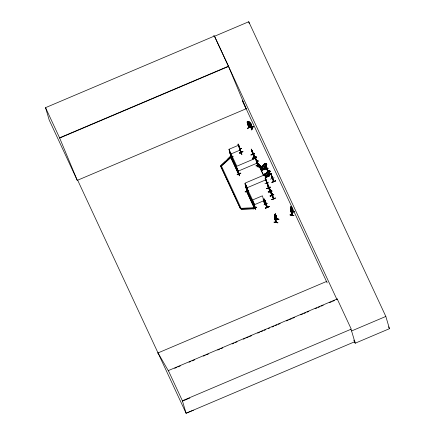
<?xml version="1.0" encoding="UTF-8"?>
<svg xmlns="http://www.w3.org/2000/svg" width="435" height="435" viewBox="0 0 435 435"><rect width="100%" height="100%" fill="white"/><g stroke="black" fill="none" stroke-linecap="round" stroke-linejoin="round"><path stroke-width="0.65" d="M231.121 157.247L231.431 157.443L229.027 149.27L238.706 145.165L240.936 153.229L240.974 152.854M252.392 208.147C253.578 209.132 254.981 206.962 255.285 207.843L253.812 202.933M255.209 207.669L253.763 202.824M264.524 203.558L264.79 203.825L264.665 203.504M275.257 217.62L275.257 219.082L275.36 217.522L275.812 217.092L275.393 217.147M265.595 164.131L266.367 163.353L266.878 164.386L266.002 165.148L265.975 165.92L264.48 167.366L263.599 167.47L263.148 166.507L263.55 165.371L265.116 163.897L266.552 166.986M255.198 207.696L247.216 190.889L246.509 191.188L254.301 207.935L254.317 208.767L241.284 209.175L241.267 208.343L255.008 207.636M254.317 208.767L254.301 207.935M274.637 217.582L274.594 217.25L276.073 222.513L276.905 218.914M276.905 219.12L275.35 213.841L276.986 219.463L276.916 218.876M277.1 219.126L275.507 214.194L276.856 219.436L277.117 219.093M292.945 211.932L291.885 214.912L293.027 212.03L291.39 206.451L291.178 206.62M290.667 208.468L290.379 209.822L291.918 215.01M292.994 211.818L292.907 211.72M293.043 211.573L292.962 211.84M293.098 211.753L292.059 214.863M231.056 157.035L231.289 157.513L229.816 152.25L229.827 152.587M231.409 157.41L231.251 157.111M239.027 173.668L237.999 170.487M239.136 174.239L237.483 169.052M253.311 203.074L253.3 202.737L254.921 207.903M258.863 166.072L258.972 166.349M266.72 182.591L266.813 182.782M274.741 217.783L274.692 218.392L275.616 215.004M239.473 147.09L241.05 152.38L239.538 149.107L241.381 148.27L239.533 149.058L239.701 149.531M241.001 152.321L240.816 151.869L241.115 152.098M252.724 154.093L254.241 157.41L252.664 152.119L254.225 157.378M256.362 159.862L257.743 164.947M266.65 169.106L266.726 169.269M265.823 203.939L267.188 207.31L265.676 203.988M266.03 204.445L264.295 199.306M268.585 188.208L268.64 187.953M267.068 207.082L267.133 206.766M268.455 185.865L269.939 190.786L269.711 190.601M270.043 191.03L268.558 187.757M272.174 178.345L273.691 181.661L272.12 176.371M272.147 195.848L270.358 189.964M273.773 181.346L272.218 176.392M273.582 198.572L272.044 193.586M275.219 213.993L274.344 217.217L275.942 222.492M274.382 217.228L275.007 215.01L275.659 217.304L275.36 218.359L274.692 216.064M248.015 190.671L247.564 190.715M238.761 174.011L238.897 174.364L236.455 166.366L255.818 158.155L258.238 166.121L257.792 165.942L257.928 166.295L256.373 161.276L256.699 161.135L256.422 161.385M266.704 182.743L267.101 182.76L266.535 182.521M274.947 217.049L274.866 217.799L275.48 216.619L275.176 214.45C274.866 215.559 274.686 213.096 274.985 214.819L275.393 213.851M274.496 215.265L276.1 222.47L276.002 221.932M262.028 166.54L263.153 168.959L262 166.534L264.801 163.37L265.268 163.429L266.389 165.827L266.242 166.458L267.346 170.042L267.28 169.775M266.389 165.827L266.274 166.464L264.116 168.541M269.814 173.201L269.673 173.831L267.52 175.909L266.557 176.322L265.432 173.902L268.232 170.743L268.7 170.797L269.787 173.195M274.061 222.345L274.093 222.067L277.883 222.834M290.058 214.939L293.832 215.629L293.859 215.341M290.101 214.776L293.875 215.45L290.058 214.955M275.094 215.32L274.73 216.44M275.023 217.234L275.328 216.179M274.48 215.287L274.773 214.15L274.659 215.885M275.638 214.216L275.415 214.504M275.023 217.19L275.339 216.135M275.116 219.05C276.519 210.921 276.122 218.713 274.833 218.794L275.159 219.012M275.774 218.843L278.976 219.213L275.823 218.658M290.433 207.876C291.368 205.586 290.058 207.707 290.651 208.485L290.52 209.224L292.179 214.803L291.999 214.526M290.401 209.213L291.385 206.494M290.77 206.75L290.988 207.419L291.222 206.592M290.591 209.844L292.081 215.075M292.853 212.035L291.504 206.794L293.098 211.676M291.64 206.821L291.412 207.103M291.945 209.012L291.107 211.649L291.869 208.066M291.95 215.053L292.94 211.698M238.744 174.043L238.886 174.348M238.75 174.256L239.114 174.027M239.163 174.223L238.842 174.348M247.977 190.682L246.531 185.837L246.205 185.979L247.129 189.035M248.477 125.4L248.01 125.03L249.282 125.617L248.641 125.204L248.309 124.078L248.76 123.774L250.614 124.753M249.244 125.623L249.462 126.215L250.62 126.574L250.391 125.938L251.582 126.063L251.229 126.183M249.424 126.226L250.631 126.536M248.662 126.215C254.078 129.978 251.18 121.767 247.743 122.964L247.515 123.448L247.792 122.958M248.14 125.552L247.129 121.952L248.689 127.254L252.256 128.26L250.663 122.991L249.429 122.469L249.266 121.833L248.075 121.485L248.282 122.153L247.749 122.181L248.08 123.306L248.82 123.959L249.929 124.285L250.386 123.98L249.266 121.833M247.265 122.197L248.086 124.241M248.238 122.121L247.428 121.882L250.217 122.659M247.591 123.605L248.157 124.301L250.935 125.128L251.164 124.649M248.896 126.585L247.722 128.744L248.706 126.514M248.45 125.465L248.885 127.15M247.732 128.738L248.863 126.482M252.218 128.249L250.44 123.257L250.821 123.235L252.311 128.146L248.575 127.036M250.408 125.9L248.494 125.362L248.978 127.134M250.821 123.235L250.44 123.257M251.218 125.59C251.805 127.471 251.713 128.276 252.169 128.069M253.208 126.58C250.598 133.208 251.452 128.184 253.213 126.596M253.007 126.449L251.571 129.847M251.751 129.913L253.029 126.514M247.955 123.79L247.624 123.931L248.809 124.062M248.57 123.469L249.777 123.785L248.57 123.469L248.766 124.035M248.102 125.546L248.668 126.242L251.419 127.025M250.723 124.617C252.398 125.574 248.57 123.589 250.555 124.812L250.892 125.938L250.44 126.242L248.592 125.247L248.26 124.122L248.793 124.1L248.341 122.355L249.456 122.681L249.935 124.426L249.723 123.828M231.545 157.013L230.071 152.174M278.927 219.354L275.746 218.745M291.156 211.269L294.272 211.774M238.75 173.489L238.951 173.984L237.347 168.769M259.081 166.143L259.07 166.491M266.834 182.869L267.384 184.44M254.736 207.484L254.888 207.876M240.843 151.924L240.995 152.201M252.876 154.039L252.925 154.588M254.296 157.144L252.904 154.49M254.35 157.323L252.768 152.147M254.649 158.226L254.779 158.672M257.95 165.028L256.906 162.772M265.79 165.159L265.312 164.125L266.59 169.014L267.949 171.901M268.422 187.882L269.89 191.09M273.544 181.346L273.653 181.656M273.811 181.558L272.402 178.524M265.687 204.064L265.894 204.515M273.637 198.746L272.196 195.527M262.071 166.534L264.833 163.375M266.584 176.327L265.47 173.902L268.264 170.792M275.268 215.977L275.485 215.619L275.801 217.788L275.197 218.925M290.944 207.408L291.173 207.049L291.477 209.219L290.852 210.35M246.901 191.014L247.189 191.308M239.821 149.357L239.685 149.009M272.359 178.861L272.473 178.557M271.957 195.174L270.51 191.906M276.046 222.144L274.594 217.25M265.29 164.446L263.789 165.887L264.241 166.85L265.736 165.403M266.399 163.359L265.557 164.185L265.051 163.93L266.155 167.654L267.346 170.042M269.015 171.564L269.82 170.786M269.646 173.81L266.568 176.273M264.768 203.825L262.397 195.815L252.713 199.921L255.111 207.914M265.105 163.587L261.555 167.17L265.198 163.783M262.637 169.487L266.28 166.099L262.832 169.699M262.74 169.503L266.28 166.099M263.17 169.253L266.372 166.295M268.536 170.96L264.98 174.544L268.623 171.156M266.068 176.86L269.711 173.473L266.263 177.067M266.171 176.876L269.711 173.473M266.601 176.626L269.803 173.663M231.436 157.013L221.464 166.099L220.926 165.653L230.148 156.714L230.68 157.16L238.521 174.065L239.179 173.614L238.472 173.913M220.926 165.653L225.314 161.494M227.266 159.645L230.148 156.714M240.501 208.843L241.159 208.392L240.501 208.843L220.708 166.246L231.387 156.861L231.572 157.193L231.241 157.334M237.988 172.651L239.522 175.876L238.005 172.641M246.699 189.453L248.347 192.411M246.846 189.388L248.385 192.515L246.846 189.301M267.041 182.825L264.681 174.794L245.324 183.004L246.591 187.289M239.424 148.215L240.908 153.229M230.632 155.638L232.002 158.818M240.446 151.472L241.92 154.61L240.435 151.462M263.115 198.866L264.643 203.879M255.758 209.322L254.225 206.315M265.508 205.304L264.007 202.063L265.475 205.2M265.839 166.768L265.383 165.104M266.263 166.953C268.09 170.797 264.562 163.207 265.796 165.985L265.649 165.653M265.595 165.327L266.128 166.339M265.861 166.719L266.16 167.66M266.062 167.192L266.911 168.965L266.622 167.6M263.126 168.954L264.105 168.503M232.97 156.257L229.354 157.861L232.964 156.247M258.319 163.674L259.053 166.088M257.498 164.474L258.923 167.529M238.875 173.434L238.777 173.717M237.184 174.663C248.45 169.96 229.522 178.132 240.794 173.07M258.096 165.849L257.732 166.007L257.917 166.279M258.151 166.029L257.819 166.17L258.096 166.012M257.873 166.279L258.2 166.137M257.139 166.861L260.761 165.284L257.134 166.828M247.047 191.487L245.644 186.272L247.118 191.536M246.253 186.088L246.531 185.837M265.236 177.91L265.616 177.877L265.236 177.91L266.813 182.743M266.334 181.139L268.02 184.184L266.383 181.107M245.188 191.9L248.798 190.28M245.204 191.944L248.787 190.269L245.166 191.83M264.964 183.657L268.612 182.173M256.732 207.37C245.394 211.769 264.317 204.276 253.105 208.92M256.623 207.103L253.045 208.789M253.029 208.756L256.666 207.229M246.558 108.576L77.272 180.362L49.209 120.033L45.544 107.662L214.433 36.04L228.467 66.207L246.161 108.745L242.42 100.746L327.169 282.919M158.019 352.921L168.454 370.946L168.345 370.587L337.234 298.965L337.342 299.323L336.946 299.492L214.498 36.274L248.744 21.75L385.829 316.446L389.455 328.686L355.21 343.21L353.78 340.132M193.444 410.178L186.082 413.25L77.669 180.199L77.272 180.362L59.579 137.83L228.467 66.207M59.644 138.058L228.533 66.435M238.152 144.175L238.728 145.404M238.249 144.257L238.728 145.29M238.282 144.659L239.136 147.052M239.435 147.683L238.945 145.872M238.103 144.159L239.217 146.562L238.935 145.861M239.707 147.4L239.451 147.166L241.175 152.326L239.745 149.221M239.625 149.156L241.463 148.444M230.479 154.169L240.158 150.064M242.893 151.483C240.789 153.74 235.862 153.756 242.942 151.614M242.926 151.581L239.277 153.038M251.202 149.075L252.942 154.621L251.463 149.629L251.642 149.944M251.468 149.352L251.599 149.635M251.919 150.32L251.441 149.287L253.061 154.517M251.68 150.689L253.175 154.012M252.387 151.625L252.137 150.907M220.757 166.398L221.464 166.099L220.882 165.501M253.241 153.272L254.546 156.263M254.845 158.351L253.387 153.37L254.975 158.666L254.779 158.139M253.377 153.452L253.382 153.789M251.006 154.969L254.638 153.43M251.028 155.012L254.616 153.359L250.99 154.898M253.828 154.42L253.349 153.386M253.589 154.789L255.04 158.128M253.703 154.855L254.627 156.85L254.045 155.007M254.676 156.247L255.312 158.394M254.926 156.894L255.742 158.829M252.469 158.084L256.133 156.643M256.117 156.611C248.787 159.444 254.399 158.373 256.084 156.513M255.193 157.356L254.937 157.127M252.849 158.933L256.563 157.573M252.914 159.069L256.547 157.53M256.193 161.412C258.455 160.085 258.684 160.896 256.291 161.657M256.21 161.483L258.026 160.711M256.954 161.532L258.216 161.086L257.036 161.706M257.014 161.651L258.216 161.091M237.907 171.265L257.264 163.054M256.063 165.8C263.017 162.5 258.569 165.561 256.095 165.904M256.079 165.876L259.679 164.234M265.339 164.191L266.688 168.247M260.592 167.41L260.973 166.909L260.592 167.41L260.386 166.861L262.789 165.838M262.43 169.22L261.337 166.757L262.463 166.279M260.473 167.16L262.278 166.393M261.424 167.056L262.55 166.578M266.318 166.409L266.008 165.74M266.639 166.98L267.911 171.265M262.071 170.324L261.875 169.797L262.24 169.639L262.071 170.324L266.111 168.606L265.905 168.057L262.593 169.46L261.337 166.757M266.019 168.307L261.875 169.797M262.686 169.759L265.992 168.356M268.498 168.209L264.882 169.808M264.018 174.783L264.398 174.283L264.018 174.783L263.811 174.234L266.22 173.212M266.111 177.132L264.768 174.13L265.888 173.652M263.904 174.533L265.709 173.766M264.855 174.43L265.981 173.951M270.695 173.309L272.392 178.872L270.913 173.88L271.092 174.196M270.782 173.424L272.092 176.414M271.483 175.522C273.615 180.411 270.211 171.673 271.054 173.886M265.497 177.692L265.301 177.17L265.671 177.012L265.497 177.692L269.537 175.979L269.33 175.43L266.024 176.833L264.768 174.13M269.45 175.68L265.301 177.17M271.135 174.941L272.625 178.263M246.775 187.898L266.133 179.693M274.11 177.725L270.44 179.149M254.344 208.088L246.553 191.34L247.216 190.889M267.286 183.352L267.166 182.988L268.623 187.974M267.607 184.038L267.128 183.004M271.918 182.33C283.044 177.523 264.583 185.941 275.54 180.764M271.908 182.303L275.572 180.862M267.367 184.407L267.699 185.332M267.732 185.31L268.857 187.73M268.134 185.288L268.324 185.881L266.889 182.792L268.558 188.29M268.922 186.99L270.043 189.394M270.565 192.085L269.075 187.088L270.467 192.39M269.064 187.17L269.069 187.507M266.693 188.687L270.325 187.148M270.342 187.191L266.628 188.556L270.304 187.077M269.51 188.137L269.031 187.104M270.331 191.982L271.815 195.195L269.542 188.105M269.602 189.426L269.314 188.491L270.728 191.846M268.139 191.77C279.319 186.947 260.75 195.516 271.772 190.231M270.88 191.074L270.619 190.845M272.212 191.177L268.602 192.787M271.375 192.362L271.228 191.726M271.282 193.048L271 192.112L272.451 195.451L272.419 195.168M271.723 193.009L273.517 198.849L271.946 193.559L270.57 190.628M270.064 195.902C277.019 192.596 272.571 195.658 270.097 196.006M270.081 195.973L273.68 194.331M273.892 194.798L270.265 196.337M265.877 204.483L264.154 198.974L264.871 200.334M264.551 199.534L264.594 199.844M254.165 204.82L263.844 200.714M264.871 200.214L264.431 199.17M264.899 200.187L265.051 200.818L264.812 200.133M266.095 203.624L266.084 203.928L264.958 201.508L266.073 203.678M265.078 200.785L265.399 201.476L264.241 199.089M271.744 199.524C278.704 196.218 274.257 199.279 271.783 199.621M271.766 199.594L275.366 197.952M267.22 206.957L265.399 201.47M269.086 206.543L265.453 208.082M265.513 208.213C277.225 203.172 257.4 211.823 269.037 206.407M157.622 353.089L326.902 281.298M174.696 368.298L176.566 367.504M177.812 366.977L180.308 365.917M189.046 362.214L190.916 361.42M192.167 360.887L194.662 359.832M203.401 356.124L205.271 355.33M206.522 354.802L208.392 354.008M217.75 350.039L219.626 349.245M220.871 348.718L222.747 347.924M232.105 343.949L233.976 343.155M235.226 342.628L237.097 341.834M243.339 339.186L245.209 338.392M246.46 337.864L248.331 337.071M249.576 336.543L251.452 335.749M257.689 333.101L259.565 332.307M260.81 331.78L262.686 330.986M263.931 330.453L265.801 329.659M268.297 328.604L269.548 328.072M272.044 327.017L273.914 326.223M275.165 325.69L277.035 324.896M278.286 324.369L280.156 323.575M286.399 320.927L288.269 320.133M289.514 319.605L291.39 318.812M292.635 318.284L294.511 317.49M300.748 314.842L302.624 314.048M303.869 313.521L305.74 312.727M306.99 312.194L308.861 311.4M315.103 308.752L316.974 307.958M318.224 307.431L320.095 306.637M321.34 306.109L323.216 305.316M329.453 302.668L331.329 301.874M332.574 301.346L334.45 300.552M354.971 341.627L186.082 413.25L182.379 400.755L351.268 329.132L337.234 298.965M355.21 343.21L351.583 330.964L385.829 316.446M182.488 401.108L189.85 398.036M247.113 121.99L247.466 121.871M266.753 182.923L266.53 182.602M247.673 190.813L247.254 189.519M266.051 167.149C264.562 162.946 267.71 170.553 265.905 166.11M247.83 208.294L241.267 208.343M254.274 208.615L241.284 209.175M241.012 151.978L239.576 147.112M266.775 168.932L267.753 171.107M272.305 178.29L273.832 181.564M268.237 170.786L268.678 170.841M276.171 217.565L275.458 220.224L275.137 219.963M275.127 220.001L274.354 217.19M274.088 222.1L277.9 222.834M291.194 211.144L294.348 211.704M290.814 211.437L291.151 211.655M231.279 157.481L229.691 152.304M256.78 162.82L257.83 165.131M268.623 188.339L267.188 183.043M265.818 203.966L267.329 207.239L265.85 202.324M265.872 204.145L264.393 199.186M250.016 124.579L248.902 124.252L249.184 125.427L250.294 125.758L249.962 124.633L248.853 124.301M249.239 125.378L250.348 125.699M248.679 123.48L249.788 123.806M249.043 127.069L251.865 127.895M266.932 168.764L266.225 167.296M247.939 123.828L250.707 124.655M271.995 194.184L271.07 192.194M265.573 202.612L265.04 200.807M290.825 211.394L291.151 211.611M230.191 156.866L230.729 157.312L238.521 174.065M254.725 207.946L253.175 202.792M253.252 153.305L254.85 158.721M273.642 181.602L272.076 176.387M257.797 165.126L256.041 159.292L256.313 160.466M269.858 191.079L268.351 185.837M270.483 192.379L268.585 186.147M272.169 196L270.494 190.247M267.123 207.261L265.616 202.019M250.538 123.757L251.087 124.486M253.366 153.729L253.551 154.044M255.051 157.35L255.231 157.666M267.144 183.347L267.324 183.662M269.053 187.447L269.232 187.762M270.739 191.068L270.918 191.384M238.271 144.599L238.451 144.915M232.975 156.301L229.343 157.802M263.958 204.863L267.568 203.254M265.894 166.17L266.584 167.627M265.975 180.139L266.111 180.422L265.85 180.193M255.416 158.014L255.731 158.623L255.03 157.008M259.07 166.05L259.189 166.387M245.519 186.327L245.65 186.61M231.251 156.992L231.425 157.378M230.593 155.54L232.072 158.672M254.285 206.19L255.791 209.425M388.596 326.843L389.455 328.686M350.74 329.148L351.583 330.964M266.361 163.413L266.807 164.376M269.787 170.786L270.233 171.743M271.152 174.397L271.935 176.485M272.239 178.595L272.326 178.818M267.046 168.851L265.551 165.528L267.003 168.867L267.014 168.568M266.791 169.09L267.791 171.238M269.33 175.43L269.537 175.979M260.973 166.909L262.327 169.938M264.398 174.283L265.758 177.311M263.681 175.43L258.118 163.462L259.053 166.458M265.073 178.421L265.91 180.215M270.717 190.726L271.233 191.743M251.294 149.189L252.643 152.163M258.477 164.686L263.485 175.457M265.16 179.046L266.269 181.438M252.034 151.271L252.479 152.234M253.942 155.371L254.388 156.334L254.056 155.208M267.721 184.989L268.167 185.952L267.835 184.826M269.624 189.089L270.075 190.051L269.738 188.926M271.309 192.71L271.755 193.673L271.424 192.547M255.878 159.928L256.764 161.733M272.011 195.603L273.501 198.817M264.986 201.166L265.432 202.128L265.1 201.003M238.984 146.72L239.984 148.982L239.098 147.177M236.727 166.023L228.935 149.27L231.42 157.459M230.387 154.169L238.179 170.917M246.215 188.192L254.007 204.945M231.387 156.861L239.223 173.766M221.415 165.947L241.202 208.544M220.708 166.246L240.452 208.691M168.345 370.587L182.379 400.755M45.544 107.662L59.579 137.83M269.395 188.045L269.689 188.741M266.378 173.021L266.432 173.141M271.364 192.346L271.918 193.602M270.271 189.964C269.069 186.979 271.766 194.059 269.385 188.572M239.255 146.541L239.451 147.133M265.981 166.779L266.372 167.774M271.244 175.006L271.63 176.001M265.665 165.594L266.046 166.589M267.481 184.473L268.406 186.468L267.634 184.005M251.794 150.755L252.719 152.745L252.148 151.108M264.746 200.655L265.127 201.65M265.002 201.492L264.67 200.573L264.964 201.514M238.532 145.643L238.864 146.568M248.744 21.75L249.315 23.68M290.738 207.098L290.536 207.772M271.309 174.484L271.549 175.169M270.934 173.521L272.517 178.818M266.769 167.268L267.857 170.939M266.541 166.958L267.916 171.602M265.823 165.126L265.97 165.762M265.372 164.164L266.938 169.405M265.116 163.897L266.813 169.46M265.905 168.057L266.111 168.606M270.755 190.709L272.343 196.006M248.124 121.512L248.298 122.115M274.741 214.498L274.539 215.173M275.067 215.668L274.871 216.342M258.455 163.957L259.195 166.436M255.073 156.992L256.101 160.417M256.373 161.276L257.835 166.295M254.807 156.529L255.427 158.634M254.573 156.219L255.274 158.748M253.768 154.333L254.007 155.023M251.952 150.287L252.099 150.923M213.868 35.268L214.243 36.545M239.5 148.281L239.859 149.504M238.288 144.241L239.185 147.383M238.826 146.497L238.054 144.028L238.505 145.692M254.888 207.919L252.556 200.046L244.764 183.298L247.243 191.482M291.82 208.093L291.89 209.012M253.143 153.729L253.132 154.028M269.434 172.521L269.406 173.293L267.906 174.734L267.025 174.837L266.579 173.88L266.981 172.744L268.477 171.298L268.988 171.559L269.83 170.727L270.309 171.76L269.434 172.521M248.325 123.883L249.326 124.829L248.771 125.302L249.625 125.041L250.767 125.878L249.82 124.975L250.386 124.486L249.527 124.769L248.325 123.883M291.004 207.609L290.689 208.664L291.02 209.784L291.336 208.735L291.004 207.609M266.307 163.712L266.035 163.973L266.323 164.588L266.595 164.332L266.307 163.712M268.716 171.814L267.22 173.26L267.666 174.223L269.167 172.777L268.716 171.814M269.733 171.085L269.466 171.341L269.754 171.961L270.021 171.705L269.733 171.085M237.668 169.204L237.39 169.449L237.668 169.204M276.138 216.625L276.203 217.582L276.138 216.625M250.299 126.145L249.587 125.938L250.299 126.145M249.048 121.92L248.336 121.708L249.048 121.92M249.554 123.872L248.842 123.66L249.554 123.872"/></g></svg>
